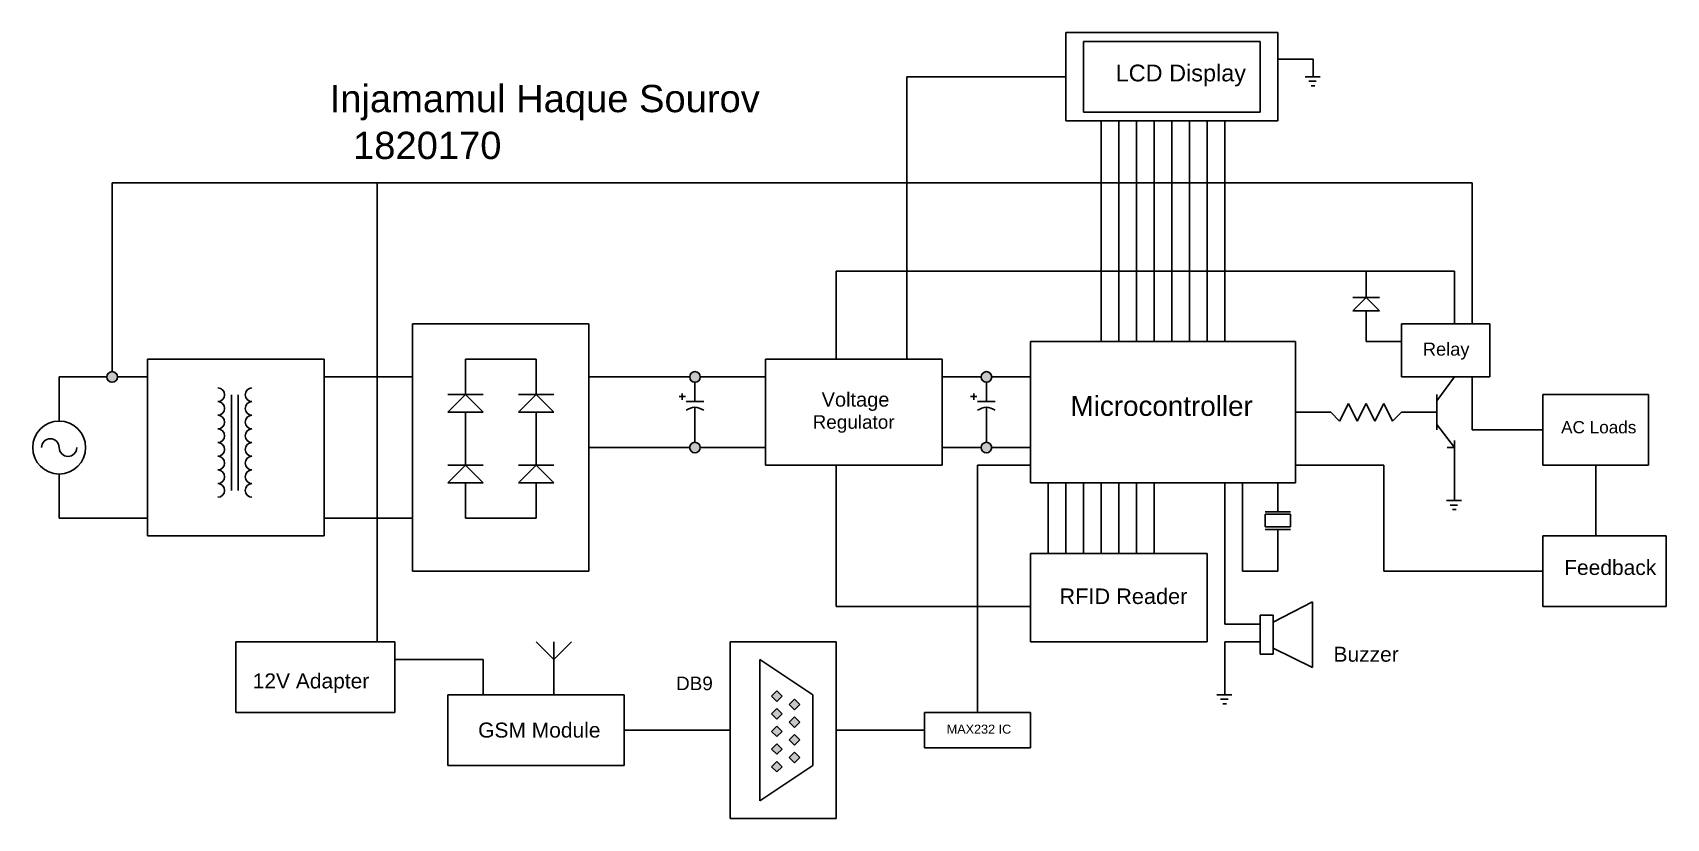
# Model space of a CAD drawing. Header units: inches. Extents: x 14.2 to 60.5, y 4.5 to 26.8.
import ezdxf

# ---------------------------------------------------------------- set-up
doc = ezdxf.new("R2010")
doc.units = ezdxf.units.IN
doc.header["$MEASUREMENT"] = 0
doc.styles.get("Standard").update_dxf_attribs({"font": 'arial.ttf'})

msp = doc.modelspace()

# ---------------------------------------------------------------- hatches: boundary and pattern name
at = {"true_color": 0x000000}
h = msp.add_hatch(color=18, dxfattribs=at)
h.dxf.hatch_style = 1
h.paths.add_polyline_path([(16.65, 17, 1), (16.35, 17, 1)])
h.paths.add_polyline_path([(32.85, 17, 1), (33.15, 17, 1)])
h.paths.add_polyline_path([(33.149, 15, 1), (32.849, 15, 1)])
h.paths.add_polyline_path([(41.402, 17, 1), (41.102, 17, 1)])
h.paths.add_polyline_path([(41.401, 15, 1), (41.101, 15, 1)])
h = msp.add_hatch(color=18, dxfattribs=at)
h.dxf.hatch_style = 1
h.paths.add_polyline_path([(35.168, 7.963), (35.318, 7.813), (35.468, 7.963), (35.318, 8.113)])
h.paths.add_polyline_path([(35.468, 7.463), (35.318, 7.613), (35.168, 7.463), (35.318, 7.313)])
h.paths.add_polyline_path([(35.168, 6.963), (35.318, 6.813), (35.468, 6.963), (35.318, 7.113)])
h.paths.add_polyline_path([(35.318, 6.313), (35.468, 6.463), (35.318, 6.613), (35.168, 6.463)])
h.paths.add_polyline_path([(35.168, 5.963), (35.318, 5.813), (35.468, 5.963), (35.318, 6.113)])
h.paths.add_polyline_path([(35.67, 6.221), (35.82, 6.071), (35.97, 6.221), (35.82, 6.371)])
h.paths.add_polyline_path([(35.82, 6.571), (35.97, 6.721), (35.82, 6.871), (35.67, 6.721)])
h.paths.add_polyline_path([(35.97, 7.221), (35.82, 7.371), (35.67, 7.221), (35.82, 7.071)])
h.paths.add_polyline_path([(35.82, 7.871), (35.67, 7.721), (35.82, 7.571), (35.97, 7.721)])

# ---------------------------------------------------------------- linework, layer by layer
for p, q in [((49.5, 26.75), (43.5, 26.75)), ((43.5, 26.75), (43.5, 24.25)), ((49, 26.5), (44, 26.5)), ((44, 26.5), (44, 24.5)), ((49, 24.5), (49, 26.5)), ((49.5, 24.25), (49.5, 26.75)), ((49.5, 26), (50.5, 26)), ((50.5, 26), (50.5, 25.5)), ((39, 17.5), (39, 25.5)), ((39, 25.5), (43.5, 25.5)), ((50.272, 25.5), (50.697, 25.5)), ((50.378, 25.372), (50.591, 25.372)), ((50.443, 25.245), (50.549, 25.245)), ((43.5, 24.25), (49.5, 24.25)), ((44, 24.5), (49, 24.5)), ((44.5, 18), (44.5, 24.25)), ((45, 18), (45, 24.25)), ((45.5, 18), (45.5, 24.25)), ((46, 18), (46, 24.25)), ((46.5, 18), (46.5, 24.25)), ((47, 18), (47, 24.25)), ((47.5, 18), (47.5, 24.25)), ((48, 18), (48, 24.25)), ((55, 22.5), (16.5, 22.5)), ((16.5, 22.5), (16.5, 17.15)), ((24, 22.5), (24, 9.5)), ((55, 18.5), (55, 22.5)), ((37, 17.5), (37, 20)), ((37, 20), (52, 20)), ((52, 20), (54.5, 20)), ((52, 20), (52, 19.25)), ((54.5, 20), (54.5, 18.5)), ((52, 19.25), (51.625, 18.875)), ((51.625, 19.25), (52.375, 19.25)), ((52.375, 18.875), (52, 19.25)), ((25, 11.5), (25, 18.5)), ((25, 18.5), (30, 18.5)), ((30, 18.5), (30, 11.5)), ((51.625, 18.875), (52.375, 18.875)), ((52, 18), (52, 18.875)), ((53, 17), (53, 18.5)), ((53, 18.5), (55.5, 18.5)), ((55.5, 18.5), (55.5, 17)), ((42.5, 18), (42.5, 14)), ((50, 18), (42.5, 18)), ((50, 14), (50, 18)), ((53, 18), (52, 18)), ((17.5, 17.5), (22.5, 17.5)), ((17.5, 12.5), (17.5, 17.5)), ((22.5, 17.5), (22.5, 12.5)), ((26.5, 16.5), (26.5, 17.5)), ((26.5, 17.5), (28.5, 17.5)), ((28.5, 17.5), (28.5, 16.5)), ((35, 17), (35, 17.5)), ((35, 17.5), (40, 17.5)), ((40, 17.5), (40, 14.5)), ((15, 15.75), (15, 17)), ((15, 17), (16.35, 17)), ((16.65, 17), (17.5, 17)), ((22.5, 17), (25, 17)), ((30, 17), (30, 17)), ((30, 17), (32.85, 17)), ((33, 16.85), (33, 16.308)), ((33.15, 17), (35, 17)), ((35, 14.5), (35, 17)), ((40, 17), (41.102, 17)), ((41.252, 16.85), (41.252, 16.308)), ((41.402, 17), (42.5, 17)), ((55.5, 17), (53, 17)), ((54.5, 17), (54, 16.328)), ((55, 17), (55, 15.5)), ((19.878, 16.495), (19.878, 13.787)), ((20.072, 13.787), (20.072, 16.495)), ((26, 16), (26.5, 16.5)), ((26, 16.5), (27, 16.5)), ((26.5, 16.5), (27, 16)), ((28, 16), (28.5, 16.5)), ((28, 16.5), (29, 16.5)), ((28.5, 16.5), (29, 16)), ((32.552, 16.444), (32.729, 16.444)), ((32.641, 16.532), (32.641, 16.355)), ((32.75, 16.308), (33.25, 16.308)), ((40.804, 16.444), (40.981, 16.444)), ((40.893, 16.532), (40.893, 16.355)), ((41.002, 16.308), (41.502, 16.308)), ((51.25, 15.75), (51.5, 16.25)), ((51.5, 16.25), (51.75, 15.75)), ((51.75, 15.75), (52, 16.25)), ((52, 16.25), (52.25, 15.75)), ((52.25, 15.75), (52.5, 16.25)), ((52.5, 16.25), (52.75, 15.75)), ((54, 15.5), (54, 16.5)), ((57, 14.5), (57, 16.5)), ((57, 16.5), (60, 16.5)), ((60, 16.5), (60, 14.5)), ((27, 16), (26, 16)), ((26.5, 14.5), (26.5, 16)), ((29, 16), (28, 16)), ((28.5, 16), (28.5, 14.5)), ((32.999, 16.144), (32.999, 15.15)), ((41.251, 16.144), (41.251, 15.15)), ((50, 16), (50, 16)), ((50, 16), (51, 16)), ((51, 16), (51.25, 15.75)), ((52.75, 15.75), (53, 16)), ((53, 16), (54, 16)), ((54.5, 15), (54, 15.652)), ((55, 15.5), (57, 15.5)), ((30, 15), (32.849, 15)), ((33.149, 15), (35, 15)), ((40, 15), (41.101, 15)), ((41.401, 15), (42.5, 15)), ((54.5, 15), (54.3, 15)), ((54.5, 15), (54.5, 15.2)), ((54.5, 15), (54.5, 14)), ((26, 14), (26.5, 14.5)), ((26, 14.5), (27, 14.5)), ((26.5, 14.5), (27, 14)), ((28, 14), (28.5, 14.5)), ((28, 14.5), (29, 14.5)), ((28.5, 14.5), (29, 14)), ((40, 14.5), (35, 14.5)), ((37, 10.5), (37, 14.5)), ((42.5, 14.5), (41, 14.5)), ((41, 14.5), (41, 7.5)), ((50, 14.5), (52.5, 14.5)), ((52.5, 14.5), (52.5, 11.5)), ((60, 14.5), (57, 14.5)), ((58.5, 14.5), (58.5, 12.5)), ((15, 13), (15, 14.25)), ((27, 14), (26, 14)), ((26.5, 13), (26.5, 14)), ((29, 14), (28, 14)), ((28.5, 14), (28.5, 13)), ((42.5, 14), (50, 14)), ((43, 14), (43, 12)), ((43.5, 14), (43.5, 12)), ((44, 14), (44, 12)), ((44.5, 14), (44.5, 12)), ((45, 14), (45, 12)), ((45.5, 14), (45.5, 12)), ((46, 14), (46, 12)), ((48, 10), (48, 14)), ((48.5, 14), (48.5, 11.5)), ((49.5, 14), (49.5, 13.181)), ((54.5, 14), (54.5, 13.5)), ((54.272, 13.5), (54.697, 13.5)), ((17.5, 13), (15, 13)), ((22.5, 13), (25, 13)), ((28.5, 13), (26.5, 13)), ((30, 13), (30, 13)), ((49.145, 13.181), (49.858, 13.181)), ((49.145, 13.11), (49.858, 13.11)), ((49.145, 12.753), (49.145, 13.11)), ((49.858, 13.11), (49.858, 12.753)), ((54.378, 13.372), (54.591, 13.372)), ((54.443, 13.245), (54.549, 13.245)), ((22.5, 12.5), (17.5, 12.5)), ((49.858, 12.753), (49.145, 12.753)), ((49.858, 12.682), (49.145, 12.682)), ((49.5, 12), (49.5, 12.682)), ((57, 12.5), (60.5, 12.5)), ((57, 10.5), (57, 12.5)), ((60.5, 12.5), (60.5, 10.5)), ((42.5, 12), (47.5, 12)), ((42.5, 9.5), (42.5, 12)), ((47.5, 12), (47.5, 9.5)), ((49.5, 11.5), (49.5, 12)), ((30, 11.5), (25, 11.5)), ((48.5, 11.5), (49.5, 11.5)), ((52.5, 11.5), (57, 11.5)), ((42.5, 10.5), (37, 10.5)), ((49, 10.257), (49, 9.146)), ((49.37, 10.257), (49, 10.257)), ((49.37, 10.058), (50.481, 10.627)), ((49.37, 9.146), (49.37, 10.257)), ((50.481, 10.627), (50.481, 8.776)), ((60.5, 10.5), (57, 10.5)), ((48, 10), (49, 10)), ((24.5, 9.5), (20, 9.5)), ((20, 9.5), (20, 7.5)), ((24.5, 7.5), (24.5, 9.5)), ((29, 9), (28.5, 9.5)), ((29, 9), (29, 9.5)), ((29, 9), (29.5, 9.5)), ((34, 7), (34, 9.5)), ((34, 9.5), (37, 9.5)), ((37, 9.5), (37, 4.5)), ((47.5, 9.5), (42.5, 9.5)), ((49, 9.5), (48, 9.5)), ((48, 9.5), (48, 8.5)), ((50.481, 8.776), (49.37, 9.315)), ((24.5, 9), (27, 9)), ((27, 9), (27, 8)), ((29, 8), (29, 9)), ((34.841, 9), (34.841, 5)), ((36.341, 8), (34.841, 9)), ((49, 9.146), (49.37, 9.146)), ((48, 8.5), (48, 8)), ((26, 8), (31, 8)), ((26, 6), (26, 8)), ((31, 8), (31, 6)), ((35.318, 8.113), (35.168, 7.963)), ((35.168, 7.963), (35.318, 7.813)), ((35.468, 7.963), (35.318, 8.113)), ((35.318, 7.813), (35.468, 7.963)), ((35.82, 7.871), (35.67, 7.721)), ((35.97, 7.721), (35.82, 7.871)), ((36.341, 6), (36.341, 8)), ((47.772, 8), (48.197, 8)), ((47.878, 7.872), (48.091, 7.872)), ((20, 7.5), (24.5, 7.5)), ((35.318, 7.613), (35.168, 7.463)), ((35.168, 7.463), (35.318, 7.313)), ((35.468, 7.463), (35.318, 7.613)), ((35.318, 7.313), (35.468, 7.463)), ((35.67, 7.721), (35.82, 7.571)), ((35.82, 7.571), (35.97, 7.721)), ((39.5, 6.5), (39.5, 7.5)), ((39.5, 7.5), (42.5, 7.5)), ((42.5, 7.5), (42.5, 6.5)), ((47.943, 7.745), (48.049, 7.745)), ((31, 7), (31, 7)), ((31, 7), (34, 7)), ((34, 4.5), (34, 7)), ((35.318, 7.113), (35.168, 6.963)), ((35.168, 6.963), (35.318, 6.813)), ((35.468, 6.963), (35.318, 7.113)), ((35.318, 6.813), (35.468, 6.963)), ((35.82, 7.371), (35.67, 7.221)), ((35.67, 7.221), (35.82, 7.071)), ((35.97, 7.221), (35.82, 7.371)), ((35.82, 7.071), (35.97, 7.221)), ((37, 7), (39.5, 7)), ((35.318, 6.613), (35.168, 6.463)), ((35.468, 6.463), (35.318, 6.613)), ((35.82, 6.871), (35.67, 6.721)), ((35.67, 6.721), (35.82, 6.571)), ((35.97, 6.721), (35.82, 6.871)), ((35.82, 6.571), (35.97, 6.721)), ((42.5, 6.5), (39.5, 6.5)), ((35.168, 6.463), (35.318, 6.313)), ((35.318, 6.113), (35.168, 5.963)), ((35.318, 6.313), (35.468, 6.463)), ((35.468, 5.963), (35.318, 6.113)), ((35.82, 6.371), (35.67, 6.221)), ((35.67, 6.221), (35.82, 6.071)), ((35.97, 6.221), (35.82, 6.371)), ((35.82, 6.071), (35.97, 6.221)), ((31, 6), (26, 6)), ((34.841, 5), (36.341, 6)), ((35.168, 5.963), (35.318, 5.813)), ((35.318, 5.813), (35.468, 5.963)), ((37, 4.5), (34, 4.5))]:
    msp.add_line(p, q)
for centre, radius in [((16.5, 17), 0.15), ((33, 17), 0.15), ((41.252, 17), 0.15), ((15, 15), 0.75), ((32.999, 15), 0.15), ((41.251, 15), 0.15)]:
    msp.add_circle(centre, radius)
for centre, radius, start, end in [((19.491, 16.495), 0.193, 270, 90), ((20.459, 16.495), 0.193, 90, 270), ((19.491, 16.108), 0.193, 270, 90), ((20.459, 16.108), 0.193, 90, 270), ((19.491, 15.721), 0.193, 270, 90), ((20.459, 15.721), 0.193, 90, 270), ((19.491, 15.334), 0.193, 270, 90), ((20.459, 15.334), 0.193, 90, 270), ((14.75, 15), 0.25, 0, 180), ((15.25, 15), 0.25, 180, 0), ((19.491, 14.948), 0.193, 270, 90), ((20.459, 14.948), 0.193, 90, 270), ((19.491, 14.561), 0.193, 270, 90), ((19.491, 14.174), 0.193, 270, 90), ((20.459, 14.561), 0.193, 90, 270), ((20.459, 14.174), 0.193, 90, 270), ((19.491, 13.787), 0.193, 270, 90), ((20.459, 13.787), 0.193, 90, 270)]:
    msp.add_arc(centre, radius, start, end)
for points in [[(32.75, 16.058), (32.995, 16.144), (33.25, 16.058)], [(41.002, 16.058), (41.247, 16.144), (41.502, 16.058)]]:
    msp.add_spline(points, degree=3)

# ---------------------------------------------------------------- texts
for s, height, p in [('LCD Display', 0.47543, (44.91, 25.37)), ('Injamamul Haque Sourov', 0.77267, (22.658, 24.498)), ('1820170', 0.7727, (23.32, 23.171)), ('Relay', 0.3693, (53.608, 17.603)), ('Voltage', 0.405, (36.586, 16.159)), ('Microcontroller', 0.56331, (43.633, 15.897)), ('Regulator', 0.3831, (36.331, 15.533)), ('AC Loads', 0.3471, (57.522, 15.403)), ('Feedback', 0.425, (57.608, 11.392)), ('RFID Reader', 0.44025, (43.319, 10.569)), ('Buzzer', 0.425, (51.077, 8.935)), ('12V Adapter', 0.42504, (20.479, 8.179)), ('DB9', 0.3831, (32.464, 8.13)), ('GSM Module', 0.425, (26.862, 6.787)), ('MAX232 IC', 0.2556, (40.128, 6.898))]:
    msp.add_text(s, height=height).set_placement(p)

doc.saveas('drawing.dxf')
